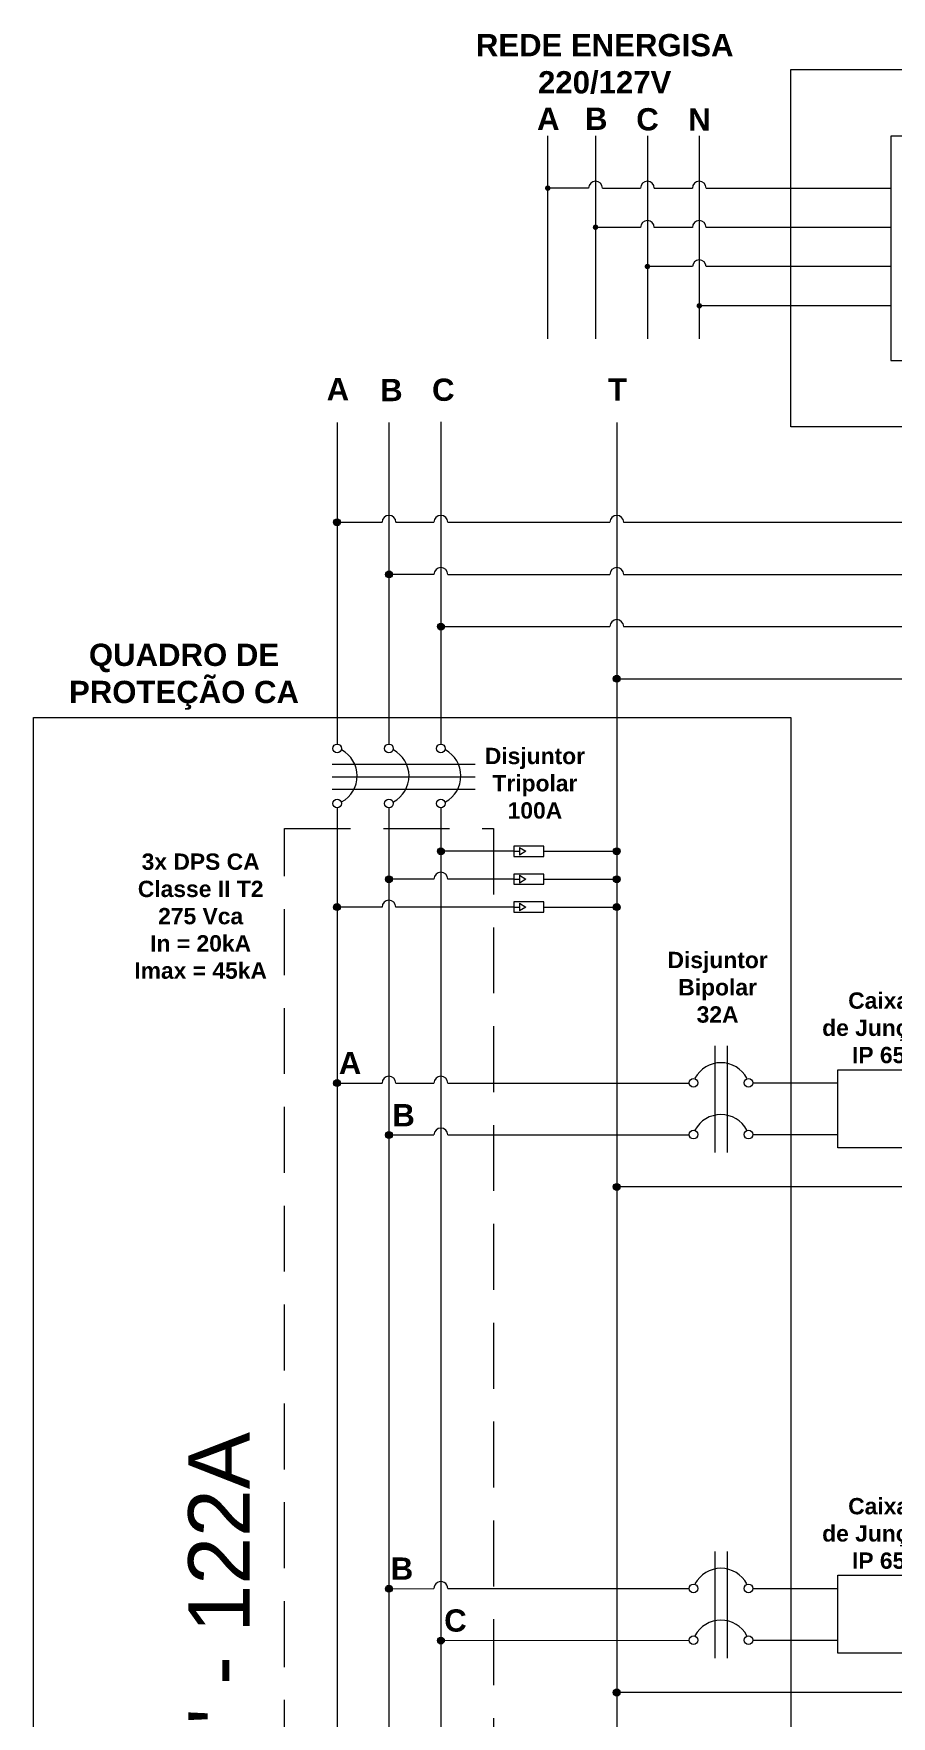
# Model space of a CAD drawing. Header units: millimetres. Extents: x 3949 to 5857, y -2081 to -943.
# Drawn here: x 5477.07 to 5501.86, y -1933.43 to -1884.79 of the extents above; entities that cross this region are included whole.
import ezdxf

# ---------------------------------------------------------------- set-up
doc = ezdxf.new("R2010")
doc.units = ezdxf.units.MM
doc.linetypes.add('DASHED2', pattern=[9.525, 6.35, -3.175])
doc.layers.add('DESENHO', color=7, linetype='Continuous', lineweight=0)
doc.styles.add('Annotative', font='arial.ttf')
doc.styles.add('PDF Arial', font='arial.ttf')
doc.styles.get("Standard").update_dxf_attribs({"font": 'arial.ttf'})

msp = doc.modelspace()

# ---------------------------------------------------------------- hatches: boundary and pattern name
at = {"layer": 'DESENHO', "lineweight": 0}
h = msp.add_hatch(color=256, dxfattribs=at)
h.dxf.hatch_style = 1
h.paths.add_polyline_path([(5492.007, -1889.253, -1), (5491.848, -1889.253, -1)])
h = msp.add_hatch(color=256, dxfattribs=at)
h.dxf.hatch_style = 1
h.paths.add_polyline_path([(5493.388, -1890.384, -1), (5493.229, -1890.384, -1)])
h = msp.add_hatch(color=256, dxfattribs=at)
h.dxf.hatch_style = 1
h.paths.add_polyline_path([(5494.888, -1891.52, -1), (5494.729, -1891.52, -1)])
h = msp.add_hatch(color=5, dxfattribs=at)
h.dxf.hatch_style = 1
h.paths.add_polyline_path([(5496.388, -1892.655, -1), (5496.229, -1892.655, -1)])
h = msp.add_hatch(color=256, dxfattribs=at)
h.dxf.hatch_style = 1
h.paths.add_polyline_path([(5485.939, -1898.914, 1), (5485.74, -1898.914, 1)])
h = msp.add_hatch(color=256, dxfattribs=at)
h.dxf.hatch_style = 1
h.paths.add_polyline_path([(5487.439, -1900.422, 1), (5487.241, -1900.422, 1)])
h = msp.add_hatch(color=256, dxfattribs=at)
h.dxf.hatch_style = 1
h.paths.add_polyline_path([(5488.938, -1901.929, 1), (5488.739, -1901.929, 1)])
h = msp.add_hatch(color=3, dxfattribs=at)
h.dxf.hatch_style = 1
h.paths.add_polyline_path([(5494.021, -1903.438, 1), (5493.822, -1903.438, 1)])
h = msp.add_hatch(color=256, dxfattribs=at)
h.dxf.hatch_style = 1
h.paths.add_polyline_path([(5488.739, -1908.425, -1), (5488.938, -1908.425, -1)])
h = msp.add_hatch(color=3, dxfattribs=at)
h.dxf.hatch_style = 1
h.paths.add_polyline_path([(5493.822, -1908.425, -1), (5494.021, -1908.425, -1)])
h = msp.add_hatch(color=256, dxfattribs=at)
h.dxf.hatch_style = 1
h.paths.add_polyline_path([(5487.24, -1909.232, -1), (5487.438, -1909.232, -1)])
h = msp.add_hatch(color=3, dxfattribs=at)
h.dxf.hatch_style = 1
h.paths.add_polyline_path([(5493.822, -1909.232, -1), (5494.021, -1909.232, -1)])
h = msp.add_hatch(color=256, dxfattribs=at)
h.dxf.hatch_style = 1
h.paths.add_polyline_path([(5485.74, -1910.038, -1), (5485.939, -1910.038, -1)])
h = msp.add_hatch(color=3, dxfattribs=at)
h.dxf.hatch_style = 1
h.paths.add_polyline_path([(5493.822, -1910.038, -1), (5494.021, -1910.038, -1)])
h = msp.add_hatch(color=256, dxfattribs=at)
h.dxf.hatch_style = 1
h.paths.add_polyline_path([(5485.939, -1915.127, 1), (5485.74, -1915.127, 1)])
h = msp.add_hatch(color=256, dxfattribs=at)
h.dxf.hatch_style = 1
h.paths.add_polyline_path([(5487.438, -1916.627, 1), (5487.24, -1916.627, 1)])
h = msp.add_hatch(color=3, dxfattribs=at)
h.dxf.hatch_style = 1
h.paths.add_polyline_path([(5494.021, -1918.127, 1), (5493.822, -1918.127, 1)])
h = msp.add_hatch(color=256, dxfattribs=at)
h.dxf.hatch_style = 1
h.paths.add_polyline_path([(5487.438, -1929.745, 1), (5487.24, -1929.745, 1)])
h = msp.add_hatch(color=256, dxfattribs=at)
h.dxf.hatch_style = 1
h.paths.add_polyline_path([(5488.938, -1931.241, 1), (5488.739, -1931.241, 1)])
h = msp.add_hatch(color=3, dxfattribs=at)
h.dxf.hatch_style = 1
h.paths.add_polyline_path([(5494.021, -1932.744, 1), (5493.822, -1932.744, 1)])

# ---------------------------------------------------------------- linework, layer by layer
for p, q in [((5491.923, -1887.739), (5491.923, -1893.614)), ((5493.309, -1887.739), (5493.309, -1893.614)), ((5494.808, -1887.739), (5494.808, -1893.614)), ((5493.11, -1889.252), (5492.007, -1889.252)), ((5493.507, -1889.252), (5494.61, -1889.252)), ((5495.007, -1889.252), (5496.109, -1889.252)), ((5496.507, -1889.252), (5501.843, -1889.252)), ((5494.61, -1890.388), (5493.309, -1890.388)), ((5496.109, -1890.388), (5495.007, -1890.388)), ((5501.843, -1890.388), (5496.507, -1890.388)), ((5496.11, -1891.524), (5494.808, -1891.524)), ((5501.843, -1891.524), (5496.507, -1891.524)), ((5485.839, -1896.026), (5485.839, -1905.325)), ((5487.339, -1896.026), (5487.339, -1905.325)), ((5488.839, -1896.012), (5488.839, -1905.325)), ((5485.839, -1898.914), (5487.139, -1898.914)), ((5487.539, -1898.914), (5488.639, -1898.914)), ((5489.038, -1898.914), (5493.722, -1898.914)), ((5494.121, -1898.914), (5518.446, -1898.914)), ((5488.639, -1900.421), (5487.34, -1900.422)), ((5489.038, -1900.421), (5493.722, -1900.421)), ((5494.121, -1900.421), (5519.554, -1900.421)), ((5488.839, -1901.929), (5493.722, -1901.929)), ((5494.121, -1901.929), (5520.662, -1901.929)), ((5490.944, -1908.425), (5488.839, -1908.425)), ((5488.64, -1909.232), (5487.339, -1909.232)), ((5490.944, -1909.232), (5489.037, -1909.232)), ((5487.14, -1910.038), (5485.74, -1910.038)), ((5490.944, -1910.038), (5487.538, -1910.038)), ((5485.839, -1915.127), (5487.14, -1915.127)), ((5487.538, -1915.127), (5488.64, -1915.127)), ((5489.037, -1915.127), (5496.013, -1915.127)), ((5497.854, -1915.116), (5500.308, -1915.116)), ((5487.438, -1916.627), (5487.339, -1916.627)), ((5487.438, -1916.627), (5488.64, -1916.627)), ((5489.037, -1916.627), (5496.013, -1916.627)), ((5497.854, -1916.616), (5500.308, -1916.616)), ((5487.339, -1929.745), (5488.64, -1929.741)), ((5489.037, -1929.74), (5496.013, -1929.737)), ((5497.854, -1929.734), (5500.308, -1929.734)), ((5488.839, -1931.241), (5496.013, -1931.233)), ((5497.854, -1931.233), (5500.308, -1931.233))]:
    msp.add_line(p, q, dxfattribs=at)
at = {"layer": 'DESENHO', "color": 5, "lineweight": 0}
for p, q in [((5496.308, -1887.739), (5496.308, -1893.614)), ((5501.843, -1892.659), (5496.308, -1892.659))]:
    msp.add_line(p, q, dxfattribs=at)
at = {"layer": 'DESENHO', "color": 3, "lineweight": 0}
for p, q in [((5493.922, -1896.026), (5493.922, -1992.444)), ((5493.922, -1903.438), (5521.701, -1903.438)), ((5491.814, -1908.425), (5493.922, -1908.425)), ((5491.814, -1909.232), (5493.922, -1909.232)), ((5491.814, -1910.038), (5493.922, -1910.038)), ((5548.891, -1918.127), (5493.922, -1918.127)), ((5548.891, -1932.744), (5493.922, -1932.744))]:
    msp.add_line(p, q, dxfattribs=at)
at = {"layer": 'DESENHO', "color": 30, "true_color": 0xf26722}
for p, q in [((5485.839, -1907.166), (5485.839, -1992.444)), ((5487.339, -1907.166), (5487.339, -1992.444)), ((5488.839, -1907.166), (5488.839, -1992.444))]:
    msp.add_line(p, q, dxfattribs=at)
at = {"layer": 'DESENHO', "color": 18, "lineweight": 0, "true_color": 0x000000}
for p, q in [((5491.109, -1908.314), (5491.296, -1908.425)), ((5491.109, -1908.314), (5491.109, -1908.537)), ((5490.944, -1908.425), (5491.109, -1908.425)), ((5491.296, -1908.425), (5491.109, -1908.537)), ((5490.944, -1909.232), (5491.109, -1909.232)), ((5491.109, -1909.12), (5491.296, -1909.232)), ((5491.109, -1909.12), (5491.109, -1909.343)), ((5491.296, -1909.232), (5491.109, -1909.343)), ((5490.944, -1910.038), (5491.109, -1910.038)), ((5491.109, -1909.927), (5491.296, -1910.038)), ((5491.109, -1909.927), (5491.109, -1910.15)), ((5491.296, -1910.038), (5491.109, -1910.15))]:
    msp.add_line(p, q, dxfattribs=at)
at = {"layer": 'DESENHO', "lineweight": 0}
for points in [[(5514.714, -1896.155), (5498.953, -1896.155), (5498.953, -1885.828), (5514.714, -1885.828)], [(5509.267, -1887.753), (5501.843, -1887.753), (5501.843, -1894.237), (5509.267, -1894.237)], [(5498.957, -1992.444), (5477.069, -1992.444), (5477.069, -1904.554), (5498.957, -1904.554)], [(5490.944, -1908.574), (5491.814, -1908.574), (5491.814, -1908.277), (5490.944, -1908.277)], [(5490.944, -1909.38), (5491.814, -1909.38), (5491.814, -1909.083), (5490.944, -1909.083)], [(5490.944, -1910.187), (5491.814, -1910.187), (5491.814, -1909.89), (5490.944, -1909.89)], [(5500.308, -1914.739), (5502.563, -1914.739), (5502.563, -1916.994), (5500.308, -1916.994)], [(5500.308, -1929.356), (5502.563, -1929.356), (5502.563, -1931.611), (5500.308, -1931.611)]]:
    msp.add_lwpolyline(points, close=True, dxfattribs=at)
at = {"layer": 'DESENHO', "color": 7, "lineweight": 0}
for points in [[(5489.827, -1905.917), (5485.695, -1905.917)], [(5489.827, -1906.28), (5485.695, -1906.28)], [(5489.827, -1906.642), (5485.695, -1906.642)], [(5496.752, -1914.047), (5496.752, -1917.133)], [(5497.114, -1914.047), (5497.114, -1917.133)], [(5496.752, -1928.664), (5496.752, -1931.75)], [(5497.114, -1928.664), (5497.114, -1931.75)]]:
    msp.add_lwpolyline(points, dxfattribs=at)
at = {"layer": 'DESENHO', "color": 30, "linetype": 'DASHED2', "ltscale": 0.3, "true_color": 0xf26722}
msp.add_lwpolyline([(5484.322, -1907.768), (5490.356, -1907.768), (5490.356, -1992.015), (5484.322, -1992.015)], close=True, dxfattribs=at)
at = {"layer": 'DESENHO', "lineweight": 0}
for centre, radius in [((5493.309, -1890.388), 0.0531), ((5494.808, -1891.524), 0.0531), ((5485.839, -1898.914), 0.0994), ((5487.34, -1900.422), 0.0994), ((5488.839, -1901.929), 0.0994), ((5488.839, -1908.425), 0.0994), ((5487.339, -1909.232), 0.0994), ((5485.839, -1910.038), 0.0994), ((5485.839, -1915.127), 0.0994), ((5487.339, -1916.627), 0.0994), ((5487.339, -1929.745), 0.0994), ((5488.839, -1931.241), 0.0994)]:
    msp.add_circle(centre, radius, dxfattribs=at)
at = {"layer": 'DESENHO', "color": 5, "lineweight": 0}
msp.add_circle((5496.308, -1892.659), 0.0531, dxfattribs=at)
at = {"layer": 'DESENHO', "color": 3, "lineweight": 0}
for centre in [(5493.922, -1903.438), (5493.922, -1908.425), (5493.922, -1909.232), (5493.922, -1910.038), (5493.922, -1918.127), (5493.922, -1932.744)]:
    msp.add_circle(centre, 0.0994, dxfattribs=at)
at = {"layer": 'DESENHO', "color": 7, "lineweight": 0}
for centre in [(5485.839, -1905.45), (5487.339, -1905.45), (5488.839, -1905.45), (5485.839, -1907.041), (5487.339, -1907.041), (5488.839, -1907.041), (5496.138, -1915.116), (5497.729, -1915.116), (5496.138, -1916.616), (5497.729, -1916.616), (5496.138, -1929.734), (5497.729, -1929.734), (5496.138, -1931.233), (5497.729, -1931.233)]:
    msp.add_circle(centre, 0.125, dxfattribs=at)
at = {"layer": 'DESENHO', "lineweight": 0}
for centre, radius, start, end in [((5493.309, -1889.252), 0.199, 0, 180), ((5494.808, -1889.252), 0.199, 0, 180), ((5496.308, -1889.252), 0.199, 0, 180), ((5494.808, -1890.388), 0.199, 0, 180), ((5496.308, -1890.388), 0.199, 0, 180), ((5496.308, -1891.528), 0.199, 1.3758, 178.6242), ((5487.339, -1898.914), 0.2, 0, 180), ((5488.839, -1898.914), 0.2, 0, 180), ((5493.922, -1898.914), 0.2, 0, 180), ((5488.839, -1900.422), 0.2, 0.2967, 179.7224), ((5493.922, -1900.421), 0.2, 0, 180), ((5493.922, -1901.929), 0.2, 0, 180), ((5488.839, -1909.232), 0.199, 0, 180), ((5487.339, -1910.038), 0.199, 0, 180), ((5487.339, -1915.127), 0.199, 0, 180), ((5488.839, -1915.127), 0.199, 0, 180), ((5488.839, -1916.627), 0.199, 0, 180), ((5488.838, -1929.737), 0.199, 359.0021, 181.2828)]:
    msp.add_arc(centre, radius, start, end, dxfattribs=at)
at = {"layer": 'DESENHO', "color": 7, "lineweight": 0}
for centre, start, end in [((5485.567, -1906.246), 298.3222, 61.6778), ((5487.066, -1906.246), 298.3222, 61.6778), ((5488.566, -1906.246), 298.3222, 61.6778), ((5496.933, -1915.389), 28.3222, 151.6778), ((5496.933, -1916.889), 28.3222, 151.6778), ((5496.933, -1930.006), 28.3222, 151.6778), ((5496.933, -1931.506), 28.3222, 151.6778)]:
    msp.add_arc(centre, 0.852, start, end, dxfattribs=at)

# ---------------------------------------------------------------- texts
at = {"layer": 'DESENHO', "lineweight": 0, "style": 'PDF Arial'}
for s, insert, char_height, width, attachment_point in [('\\pxqc;{\\fArial|b1|i0|c0|p34;REDE ENERGISA\\P220/127V}', (5488.695, -1886.534), 0.64396, 9.75739, 7), ('{\\fArial|b1|i0|c0|p34;A}', (5492.268, -1887.571), 0.64396, 9.87538, 9), ('{\\fArial|b1|i0|c0|p34;B}', (5493.654, -1887.571), 0.64396, 9.87538, 9), ('{\\fArial|b1|i0|c0|p34;C}', (5495.136, -1887.594), 0.64396, 9.87538, 9), ('{\\fArial|b1|i0|c0|p34;A}', (5486.187, -1895.39), 0.64396, 9.87538, 9), ('{\\fArial|b1|i0|c0|p34;B}', (5487.733, -1895.413), 0.64396, 9.87538, 9), ('{\\fArial|b1|i0|c0|p34;C}', (5489.233, -1895.413), 0.64396, 9.87538, 9), ('\\pxqc;{\\fArial|b1|i0|c0|p34;Disjuntor\\PTripolar\\P100A}', (5495.454, -1907.487), 0.47231, 7.79415, 9), ('\\pxqc;{\\fArial|b1|i0|c0|p34;3x DPS CA\\PClasse II T2\\P275 Vca\\PIn = 20kA\\PImax = 45kA}', (5486.551, -1912.117), 0.47231, 9.31055, 9), ('\\pxqc;{\\fArial|b1|i0|c0|p34;Disjuntor\\PBipolar\\P32A}', (5500.734, -1913.386), 0.47231, 7.79415, 9), ('{\\fArial|b1|i0|c0|p34;A}', (5486.539, -1914.868), 0.64396, 9.87538, 9), ('{\\fArial|b1|i0|c0|p34;B}', (5488.085, -1916.377), 0.64396, 9.87538, 9), ('{\\fArial|b1|i0|c0|p34;B}', (5488.039, -1929.485), 0.64396, 9.87538, 9), ('{\\fArial|b1|i0|c0|p34;C}', (5489.584, -1930.994), 0.64396, 9.87538, 9)]:
    msp.add_mtext(s, dxfattribs=dict(at, insert=insert, char_height=char_height, width=width, attachment_point=attachment_point))
at = {"layer": 'DESENHO', "color": 5, "lineweight": 0, "insert": (5496.636, -1887.594), "char_height": 0.64396, "width": 9.87538, "attachment_point": 9, "style": 'PDF Arial'}
msp.add_mtext('{\\fArial|b1|i0|c0|p34;N}', dxfattribs=at)
at = {"layer": 'DESENHO', "color": 3, "lineweight": 0, "insert": (5494.217, -1895.395), "char_height": 0.64396, "width": 9.87538, "attachment_point": 9, "style": 'PDF Arial'}
msp.add_mtext('{\\fArial|b1|i0|c0|p34;T}', dxfattribs=at)
at = {"layer": 'DESENHO', "lineweight": 0, "insert": (5474.469, -1904.335), "char_height": 0.64396, "attachment_point": 7, "style": 'PDF Arial'}
msp.add_mtext_dynamic_manual_height_columns('\\pxqc;{\\fArial|b1|i0|c0|p34;QUADRO DE \\PPROTEÇÃO CA}', width=13.89124, gutter_width=25.896, heights=[3.504], dxfattribs=at)
at = {"layer": 'DESENHO', "color": 7, "lineweight": 0, "char_height": 0.4723, "attachment_point": 1, "style": 'Annotative'}
for insert in [(5499.698, -1912.504), (5499.698, -1927.121)]:
    msp.add_mtext_dynamic_manual_height_columns('\\pxqc;{\\fArial|b1|i0|c0|p34;Caixa\\Pde Junção\\PIP 65}', width=3.58661, gutter_width=0, heights=[2.077], dxfattribs=dict(at, insert=insert))
at = {"layer": 'DESENHO', "color": 30, "true_color": 0xf26722, "insert": (5481.537, -1987.949), "char_height": 1.77643, "attachment_point": 1, "rotation": 90}
msp.add_mtext_dynamic_manual_height_columns('\\pxqc;BARRAMENTO DE COBRE - 5/8" x 1/8" - 122A', width=72.82786, gutter_width=8.882, heights=[0], dxfattribs=at)

doc.saveas('drawing.dxf')
